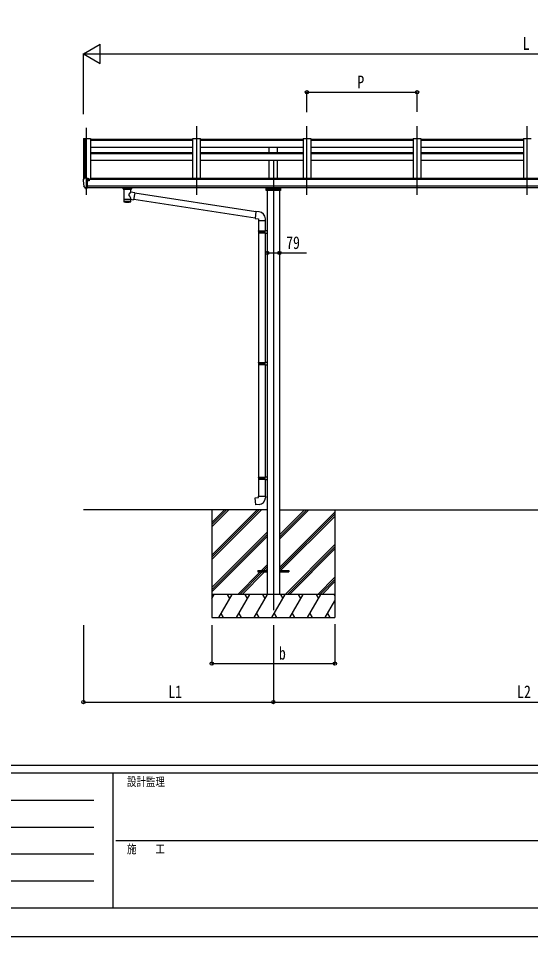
# Model space of a CAD drawing. Units: millimetres, scale not verified. Extents: x -10512 to 10512, y -7425 to 7425.
# Drawn here: x -3877 to -548, y -7425 to -1456 of the extents above; entities that cross this region are included whole.
import ezdxf
from ezdxf.enums import TextEntityAlignment as Align

# ---------------------------------------------------------------- set-up
doc = ezdxf.new("R2010")
doc.units = ezdxf.units.MM
doc.header["$LTSCALE"] = 25
for name, color, linetype in [('0-3_YKK_12', 2, 'Continuous'), ('0-4_YKK_13', 4, 'Continuous'), ('0-5_YKK_A1', 4, 'Continuous'), ('0-6_YKK_D', 6, 'Continuous'), ('0-7_YKK_ZWAK', 7, 'Continuous')]:
    doc.layers.add(name, color=color, linetype=linetype)
doc.styles.add('ＭＳ ゴシック', font='')
doc.styles.get('ＭＳ ゴシック').set_extended_font_data('MS Gothic')

msp = doc.modelspace()

# ---------------------------------------------------------------- linework, layer by layer
at = {"layer": '0-3_YKK_12'}
for p, q in [((-3433.76, -2602.84), (-3433.76, -2166.7)), ((-2717.76, -2602.84), (-2717.76, -2156)), ((-2001.76, -2602.84), (-2001.76, -2156)), ((-1285.76, -2602.84), (-1285.76, -2156)), ((-569.76, -2602.84), (-569.76, -2156)), ((-2219.76, -2377.81), (-2219.76, -5302.4))]:
    msp.add_line(p, q, dxfattribs=at)
at = {"layer": '0-4_YKK_13'}
for p, q in [((-2742.76, -2242.25), (-3408.76, -2242.25)), ((-2026.76, -2242.25), (-2692.76, -2242.25)), ((-1310.76, -2242.25), (-1976.76, -2242.25)), ((-594.76, -2242.25), (-1260.76, -2242.25)), ((-3455.76, -2503.15), (-3455.76, -2503.78)), ((-3448.85, -2494.34), (-3452.92, -2500.15)), ((-3433.76, -2562.28), (-3433.76, -2493.78)), ((-3432.26, -2494.69), (-3433.76, -2494.69)), ((-3427.26, -2503.51), (-3433.76, -2503.11)), ((-3432.26, -2494.69), (-3432.26, -2500.86)), ((-3422.59, -2496.19), (-3432.26, -2495.47)), ((-3432.26, -2498.46), (-3418.26, -2498.52)), ((-3421.76, -2498.51), (-3421.76, -2496.61)), ((-3417.26, -2499.63), (-3417.26, -2503.96)), ((-3441.38, -2560.46), (-3451.13, -2545.09)), ((-3435.26, -2562.19), (-3438.97, -2561.96)), ((-3435.26, -2562.19), (-3433.76, -2562.28)), ((-3433.76, -2560.08), (-3433.26, -2560.08)), ((-3433.26, -2560.08), (-3432.76, -2559.08)), ((-3427.26, -2559.08), (-3432.76, -2559.08)), ((-3422.79, -2508.69), (-3422.26, -2508.69)), ((-3422.26, -2508.69), (-3421.96, -2508.69)), ((-3195.76, -2563.16), (-3195.76, -2557.04)), ((-3141.76, -2563.16), (-3141.76, -2557.04)), ((-2263.26, -2564.65), (-2176.26, -2564.65)), ((-3191.66, -2567.66), (-3191.68, -2647.95)), ((-3145.86, -2585.23), (-3145.86, -2567.64)), ((-3120.64, -2589.14), (-3145.86, -2585.22)), ((-3120.64, -2589.14), (-3127.66, -2634.39)), ((-2333.34, -2713.34), (-3120.95, -2591.15)), ((-3145.84, -2647.95), (-3145.86, -2631.32)), ((-3145.86, -2631.57), (-3127.66, -2634.39)), ((-2337.01, -2755.27), (-3127.39, -2632.65)), ((-2312.34, -2713.29), (-2333.18, -2711.47)), ((-2317.26, -2769.04), (-2271.26, -2769.04)), ((-2315.26, -2769.04), (-2315.26, -2837.5)), ((-2273.26, -2769.04), (-2273.26, -2834.94)), ((-2271.26, -2769.04), (-2271.26, -2758.12)), ((-2317.26, -2839.5), (-2316.26, -2837.5)), ((-2317.26, -2839.5), (-2273.26, -2839.5)), ((-2317.26, -2839.5), (-2317.26, -2847.5)), ((-2317.26, -2847.5), (-2273.26, -2847.5)), ((-2317.26, -2847.5), (-2316.26, -2849.5)), ((-2316.26, -2837.5), (-2273.26, -2837.5)), ((-2316.26, -2849.5), (-2273.26, -2849.5)), ((-2315.26, -2849.5), (-2315.26, -3693.69)), ((-2277.74, -2839.5), (-2278.17, -2837.5)), ((-2275.26, -2835), (-2259.26, -2834.53)), ((-2275.26, -2837), (-2275.26, -2835)), ((-2275.26, -2837), (-2273.26, -2837)), ((-2275.26, -2852), (-2275.26, -2850)), ((-2275.26, -2852), (-2259.26, -2852.47)), ((-2273.26, -2852.06), (-2273.26, -3691.13)), ((-2259.26, -2834.53), (-2259.26, -2852.47)), ((-2317.26, -3695.69), (-2316.26, -3693.69)), ((-2317.26, -3695.69), (-2273.26, -3695.69)), ((-2317.26, -3695.69), (-2317.26, -3703.69)), ((-2316.26, -3693.69), (-2273.26, -3693.69)), ((-2277.74, -3695.69), (-2278.17, -3693.69)), ((-2275.26, -3691.19), (-2259.26, -3690.72)), ((-2275.26, -3693.19), (-2275.26, -3691.19)), ((-2275.26, -3693.19), (-2273.26, -3693.19)), ((-2259.26, -3690.72), (-2259.26, -3708.66)), ((-2317.26, -3703.69), (-2273.26, -3703.69)), ((-2317.26, -3703.69), (-2316.26, -3705.69)), ((-2316.26, -3705.69), (-2273.26, -3705.69)), ((-2315.26, -3705.69), (-2315.26, -4438.85)), ((-2275.26, -3708.19), (-2275.26, -3706.19)), ((-2275.26, -3708.19), (-2259.26, -3708.66)), ((-2273.26, -3708.25), (-2273.26, -4436.29)), ((-2317.26, -4440.85), (-2316.26, -4438.85)), ((-2317.26, -4440.85), (-2273.26, -4440.85)), ((-2317.26, -4440.85), (-2317.26, -4448.85)), ((-2317.26, -4448.85), (-2273.26, -4448.85)), ((-2317.26, -4448.85), (-2316.26, -4450.85)), ((-2316.26, -4438.85), (-2273.26, -4438.85)), ((-2316.26, -4450.85), (-2273.26, -4450.85)), ((-2315.26, -4450.85), (-2315.26, -4560.85)), ((-2277.74, -4440.85), (-2278.17, -4438.85)), ((-2275.26, -4436.35), (-2259.26, -4435.88)), ((-2275.26, -4438.35), (-2275.26, -4436.35)), ((-2275.26, -4438.35), (-2273.26, -4438.35)), ((-2275.26, -4453.35), (-2275.26, -4451.35)), ((-2275.26, -4453.35), (-2259.26, -4453.82)), ((-2273.26, -4453.41), (-2273.26, -4560.85)), ((-2259.26, -4435.88), (-2259.26, -4453.82)), ((-2317.26, -4560.85), (-2271.26, -4560.85)), ((-2317.26, -4570.85), (-2317.26, -4560.85)), ((-2271.26, -4560.85), (-2271.26, -4571.77)), ((-2319.76, -5045.5), (-2319.76, -5054.5)), ((-2319.76, -5045.5), (-2259.26, -5045.5)), ((-2319.76, -5054.5), (-2259.26, -5054.5)), ((-2180.26, -5045.5), (-2119.76, -5045.5)), ((-2180.26, -5054.5), (-2119.76, -5054.5)), ((-2119.76, -5045.5), (-2119.76, -5054.5))]:
    msp.add_line(p, q, dxfattribs=at)
for points in [[(-3433.76, -2493.78), (-3445.76, -2493.78), (-3448.09, -2493.92)], [(-3427.26, -2559.08), (-3427.26, -2500.86), (-3432.26, -2500.86)], [(-3422.59, -2496.19), (-3422.42, -2496.21), (-3422.26, -2496.24), (-3422.12, -2496.28), (-3421.99, -2496.34), (-3421.89, -2496.4), (-3421.82, -2496.46), (-3421.78, -2496.53), (-3421.76, -2496.61)], [(-3417.26, -2507.08), (-3417.26, -2508.69), (-3416.79, -2508.69)], [(-3433.76, -2548.39), (-3430.6, -2547.98), (-3427.26, -2547.55)], [(-3421.96, -2507.51), (-3421.96, -2508.69), (-3417.26, -2508.69)], [(-3195.72, -2563.21), (-3195.75, -2562.86), (-3195.5, -2561.9), (-3194.98, -2561.02), (-3194.18, -2560.18), (-3193.06, -2559.38), (-3191.66, -2558.65)], [(-3195.72, -2563.1), (-3195.75, -2563.45), (-3195.5, -2564.41), (-3194.98, -2565.29), (-3194.18, -2566.13), (-3193.06, -2566.93), (-3191.66, -2567.66)], [(-3145.86, -2558.67), (-3145.63, -2558.76), (-3144.27, -2559.5), (-3143.16, -2560.34), (-3142.4, -2561.21), (-3141.94, -2562.11), (-3141.77, -2562.99)], [(-3145.86, -2567.64), (-3145.63, -2567.55), (-3144.27, -2566.81), (-3143.16, -2565.97), (-3142.4, -2565.1), (-3141.94, -2564.2), (-3141.77, -2563.32)], [(-2173.26, -2557.32), (-2173.26, -2573.91), (-2266.26, -2573.91), (-2266.26, -2557.32)], [(-2333.18, -2711.47), (-2337.19, -2757.29), (-2317.26, -2759.04), (-2317.26, -2769.04)], [(-2277.74, -2839.5), (-2277.74, -2847.5), (-2278.17, -2849.5)], [(-2275.26, -2850), (-2273.26, -2850), (-2273.26, -2837)], [(-2277.74, -3695.69), (-2277.74, -3703.69), (-2278.17, -3705.69)], [(-2275.26, -3706.19), (-2273.26, -3706.19), (-2273.26, -3693.19)], [(-2277.74, -4440.85), (-2277.74, -4448.85), (-2278.17, -4450.85)], [(-2275.26, -4451.35), (-2273.26, -4451.35), (-2273.26, -4438.35)], [(-2312.34, -4616.59), (-2333.18, -4618.42), (-2337.19, -4572.59), (-2317.26, -4570.85)]]:
    msp.add_lwpolyline(points, dxfattribs=at)
for centre, radius, start, end in [((-3452.76, -2503.15), 3, 93, 180), ((-3263.27, -2503.77), 192.49, 180.0008, 192.1233), ((-3448.03, -2494.92), 1, 93.5, 145), ((-3419.76, -2508.69), 2.5, 0, 151.64236), ((-3448.53, -2543.59), 3, 191.83348, 210), ((-3438.79, -2558.96), 3, 210, 266.5), ((-3419.76, -2508.69), 2.5, 151.64236, 180), ((-3178.69, -2608.37), 51.38, 92.46126, 104.61963), ((-3158.81, -2608.37), 51.38, 75.38037, 87.53874), ((-2316.26, -2758.12), 45, 0, 85), ((-2316.26, -4571.77), 45, 275, 0)]:
    msp.add_arc(centre, radius, start, end, dxfattribs=at)
for centre, major_axis, ratio, start_param, end_param in [((-3418.26, -2499.62), (-0.02, 1.1), 0.906239, 4.6917496, 6.2625459), ((-3168.74, -2567.22), (-22.91, -0.42), 0.072511, 4.711586, 6.2823824), ((-3168.79, -2567.23), (22.92, -0.42), 0.07247, 0.0008089, 1.5716053), ((-3157.76, -2563.16), (16, 0), 0.361356, 0, 0.0194874), ((-3157.76, -2563.16), (16, 0), 0.361356, 6.2636979, 6.2831853), ((-3168.76, -2568.85), (-22.91, -0.42), 0.072511, 4.711586, 6.2823824), ((-3168.79, -2568.85), (22.92, -0.42), 0.07247, 0.0008089, 1.5716053), ((-3168.76, -2604.78), (-22.81, 26.62), 0.234429, 3.1563334, 4.5976381), ((-3166.21, -2607.42), (20.32, 22.25), 0.045535, 4.9756507, 6.2441899), ((-3168.76, -2647.95), (22.92, 0), 0.101955, 6.2829723, 9.4248207), ((-3168.76, -2647.95), (22.92, 0), 0.101955, 3.1415499, 6.2833984), ((-3168.76, -2635.51), (22.91, 0), 0.122865, 6.2831853, 9.424778)]:
    msp.add_ellipse(centre, major_axis=major_axis, ratio=ratio, start_param=start_param, end_param=end_param, dxfattribs=at)
at = {"layer": '0-5_YKK_A1'}
for p, q in [((-3453.75, -2237.47), (-3453.76, -2500.32)), ((-3452.81, -2236.59), (-3444.98, -2236.18)), ((-3444.76, -2236.26), (-3444.76, -2493.78)), ((-3444.68, -2236.37), (-3444.06, -2237.99)), ((-3408.76, -2236.17), (-3408.76, -2503.96)), ((-2742.76, -2249.05), (-3408.76, -2249.05)), ((-2742.76, -2497.25), (-2742.76, -2236.17)), ((-2742.76, -2236.17), (-2692.76, -2236.17)), ((-2692.76, -2497.25), (-2692.76, -2236.17)), ((-2026.76, -2249.05), (-2692.76, -2249.05)), ((-2026.76, -2236.17), (-2026.76, -2497.25)), ((-2026.76, -2236.17), (-1976.76, -2236.17)), ((-1976.76, -2236.17), (-1976.76, -2497.25)), ((-1310.76, -2249.05), (-1976.76, -2249.05)), ((-1310.76, -2236.17), (-1310.76, -2497.25)), ((-1310.76, -2236.17), (-1260.76, -2236.17)), ((-1260.76, -2236.17), (-1260.76, -2497.25)), ((-594.76, -2249.05), (-1260.76, -2249.05)), ((-594.76, -2236.17), (-594.76, -2497.25)), ((-594.76, -2236.17), (-544.76, -2236.17)), ((-3408.76, -2294.05), (-2742.76, -2294.05)), ((-3408.76, -2327.47), (-2742.76, -2327.47)), ((-2692.76, -2294.05), (-2026.76, -2294.05)), ((-2692.76, -2327.47), (-2026.76, -2327.47)), ((-2247.26, -2327.47), (-2247.26, -2294.05)), ((-2247.26, -2294.05), (-2192.26, -2294.05)), ((-2192.26, -2327.47), (-2192.26, -2294.05)), ((-1976.76, -2294.05), (-1310.76, -2294.05)), ((-1976.76, -2327.47), (-1310.76, -2327.47)), ((-1260.76, -2294.05), (-594.76, -2294.05)), ((-1260.76, -2327.47), (-594.76, -2327.47)), ((-3408.76, -2333.75), (-2742.76, -2333.75)), ((-3408.76, -2377.54), (-2742.76, -2377.54)), ((-2692.76, -2333.75), (-2026.76, -2333.75)), ((-2692.76, -2377.54), (-2026.76, -2377.54)), ((-2247.26, -2497.25), (-2247.26, -2377.54)), ((-2192.26, -2497.25), (-2192.26, -2377.54)), ((-1976.76, -2333.75), (-1310.76, -2333.75)), ((-1976.76, -2377.54), (-1310.76, -2377.54)), ((-1260.76, -2333.75), (-594.76, -2333.75)), ((-1260.76, -2377.54), (-594.76, -2377.54)), ((2287.74, -2503.96), (-3427.26, -2503.96)), ((-3403.76, -2503.96), (-3403.76, -2497.25)), ((2264.24, -2497.25), (-3403.76, -2497.25)), ((-3427.26, -2545.18), (2287.74, -2545.18)), ((2287.74, -2557.04), (-3427.26, -2556.95)), ((-2259.26, -2573.91), (-2259.26, -5200)), ((-2180.26, -2573.91), (-2180.26, -5200)), ((-2259.26, -4650), (-3453.76, -4650)), ((-2619.76, -4650), (-2619.76, -5350)), ((-2619.76, -4944.18), (-2325.58, -4650)), ((-2619.76, -4958.32), (-2311.44, -4650)), ((-2619.76, -4972.46), (-2297.3, -4650)), ((-2619.76, -4760.33), (-2509.43, -4650)), ((-2619.76, -4746.19), (-2523.57, -4650)), ((-2619.76, -4732.05), (-2537.71, -4650)), ((-2180.26, -4650), (1040.74, -4650)), ((-2180.26, -4841.33), (-1988.93, -4650)), ((-2180.26, -4827.19), (-2003.07, -4650)), ((-2180.26, -4813.05), (-2017.21, -4650)), ((-1819.76, -4650), (-1819.76, -5350)), ((-2180.26, -5025.18), (-1819.76, -4664.68)), ((-2180.26, -5039.32), (-1819.76, -4678.82)), ((-2172.3, -5045.5), (-1819.76, -4692.96)), ((-2619.76, -5156.31), (-2259.26, -4795.81)), ((-2619.76, -5170.45), (-2259.26, -4809.95)), ((-2619.76, -5184.59), (-2259.26, -4824.09)), ((-2142.95, -5200), (-1819.76, -4876.81)), ((-2128.81, -5200), (-1819.76, -4890.95)), ((-2114.67, -5200), (-1819.76, -4905.09)), ((-2296.82, -5045.5), (-2259.26, -5007.94)), ((-2451.32, -5200), (-2305.82, -5054.5)), ((-2437.18, -5200), (-2291.68, -5054.5)), ((-2423.04, -5200), (-2277.54, -5054.5)), ((-2282.68, -5045.5), (-2259.26, -5022.08)), ((-2268.54, -5045.5), (-2259.26, -5036.23)), ((-1930.82, -5200), (-1819.76, -5088.94)), ((-1916.68, -5200), (-1819.76, -5103.08)), ((-1902.54, -5200), (-1819.76, -5117.23)), ((-1819.76, -5200), (-2619.76, -5200)), ((-2619.76, -5227.5), (-2603.88, -5200)), ((-2575.02, -5350), (-2488.41, -5200)), ((-2503.41, -5225.98), (-2518.41, -5200)), ((-2459.54, -5350), (-2372.94, -5200)), ((-2387.94, -5225.98), (-2402.95, -5200)), ((-2344.08, -5350), (-2257.47, -5200)), ((-2272.47, -5225.98), (-2287.47, -5200)), ((-2228.61, -5350), (-2142, -5200)), ((-2157, -5225.98), (-2172, -5200)), ((-2113.13, -5350), (-2026.53, -5200)), ((-2041.53, -5225.98), (-2056.53, -5200)), ((-1997.66, -5350), (-1911.06, -5200)), ((-1941.06, -5200), (-1926.06, -5225.98)), ((-1882.19, -5350), (-1819.76, -5241.86)), ((-1825.59, -5200), (-1819.76, -5210.1)), ((-2619.76, -5350), (-1819.76, -5350)), ((-2560.02, -5324.02), (-2545.02, -5350)), ((-2444.55, -5324.02), (-2429.55, -5350)), ((-2329.08, -5324.02), (-2314.08, -5350)), ((-2213.61, -5324.02), (-2198.61, -5350)), ((-2098.14, -5324.02), (-2083.14, -5350)), ((-1982.67, -5324.02), (-1967.67, -5350)), ((-1867.2, -5324.02), (-1852.2, -5350))]:
    msp.add_line(p, q, dxfattribs=at)
msp.add_lwpolyline([(-3444.06, -2493.78), (-3444.06, -2236.17), (-3408.76, -2236.17)], dxfattribs=at)
msp.add_circle((-3419.79, -2508.69), 3, dxfattribs=at)
for centre, radius, start, end in [((-3452.76, -2237.59), 1, 93, 173.32986), ((-3444.96, -2236.48), 0.301, 21.06327, 92.86679)]:
    msp.add_arc(centre, radius, start, end, dxfattribs=at)
at = {"layer": '0-6_YKK_D'}
for p, q in [((-3453.76, -1686.17), (-3345.51, -1623.67)), ((-3345.51, -1748.67), (-3345.51, -1623.67)), ((-3453.76, -2079.49), (-3453.76, -1685.17)), ((-3453.76, -1686.17), (-3345.51, -1748.67)), ((-3453.76, -1686.17), (-3237.26, -1686.17)), ((-3328.76, -1686.17), (2189.24, -1686.17)), ((-2001.76, -2066.53), (-2001.76, -1935.17)), ((-2001.76, -1936.17), (-1285.76, -1936.17)), ((-1285.76, -2063.65), (-1285.76, -1935.17)), ((-3453.76, -5400), (-3453.76, -5901)), ((-2619.76, -5400.02), (-2619.76, -5651)), ((-2219.76, -5400), (-2219.76, -5901)), ((-2219.76, -5400), (-2219.76, -5901)), ((-1819.76, -5394.46), (-1819.76, -5651)), ((-2619.76, -5650), (-1819.76, -5650)), ((-3453.76, -5900), (-2219.76, -5900)), ((-2219.76, -5900), (1080.24, -5900))]:
    msp.add_line(p, q, dxfattribs=at)
msp.add_lwpolyline([(-2259.26, -2980.76), (-2180.26, -2980.76), (-2003.76, -2980.76)], dxfattribs=at)
for centre in [(-2001.76, -1936.17), (-1285.76, -1936.17), (-2259.26, -2980.76), (-2180.26, -2980.76), (-2619.76, -5650), (-1819.76, -5650), (-3453.76, -5900), (-2219.76, -5900), (-2219.76, -5900)]:
    msp.add_circle(centre, 10.62, dxfattribs=at)
at = {"layer": '0-7_YKK_ZWAK'}
for p, q in [((9737.55, -6312.5), (-9762.45, -6312.5)), ((-3262.45, -6362.5), (-9762.45, -6362.5)), ((-3262.45, -6362.5), (-3262.45, -7237.5)), ((-12.45, -6362.5), (-3262.45, -6362.5)), ((-9656.2, -6537.5), (-3387.45, -6537.5)), ((-9656.2, -6712.5), (-3387.45, -6712.5)), ((-3243.7, -6800), (-12.45, -6800)), ((-9656.2, -6887.5), (-3387.45, -6887.5)), ((-9656.2, -7062.5), (-3387.45, -7062.5)), ((-9762.45, -7237.5), (-3262.45, -7237.5)), ((-3262.45, -7237.5), (-12.45, -7237.5))]:
    msp.add_line(p, q, dxfattribs=at)
msp.add_lwpolyline([(-10512.5, -7425), (10512.5, -7425), (10512.5, 7425), (-10512.5, 7425)], close=True, dxfattribs=at)

# ---------------------------------------------------------------- texts
at = {"layer": '0-6_YKK_D', "style": 'ＭＳ ゴシック', "width": 0.8}
for s, p in [('L', (-599.76, -1685.17)), ('P', (-1673.76, -1935.17)), ('79', (-2136.76, -2979.76)), ('b', (-2183.51, -5649)), ('L1', (-2902.76, -5899)), ('L2', (-635.76, -5899))]:
    msp.add_text(s, height=82.48, dxfattribs=at).set_placement(p, align=Align.BOTTOM_LEFT)
at = {"layer": '0-7_YKK_ZWAK', "style": 'ＭＳ ゴシック', "width": 0.8}
for s, p in [('設計監理', (-3170.78, -6462.5)), ('施\u3000\u3000工', (-3170.78, -6900))]:
    msp.add_text(s, height=54.99, dxfattribs=at).set_placement(p, align=Align.BOTTOM_LEFT)

doc.saveas('drawing.dxf')
